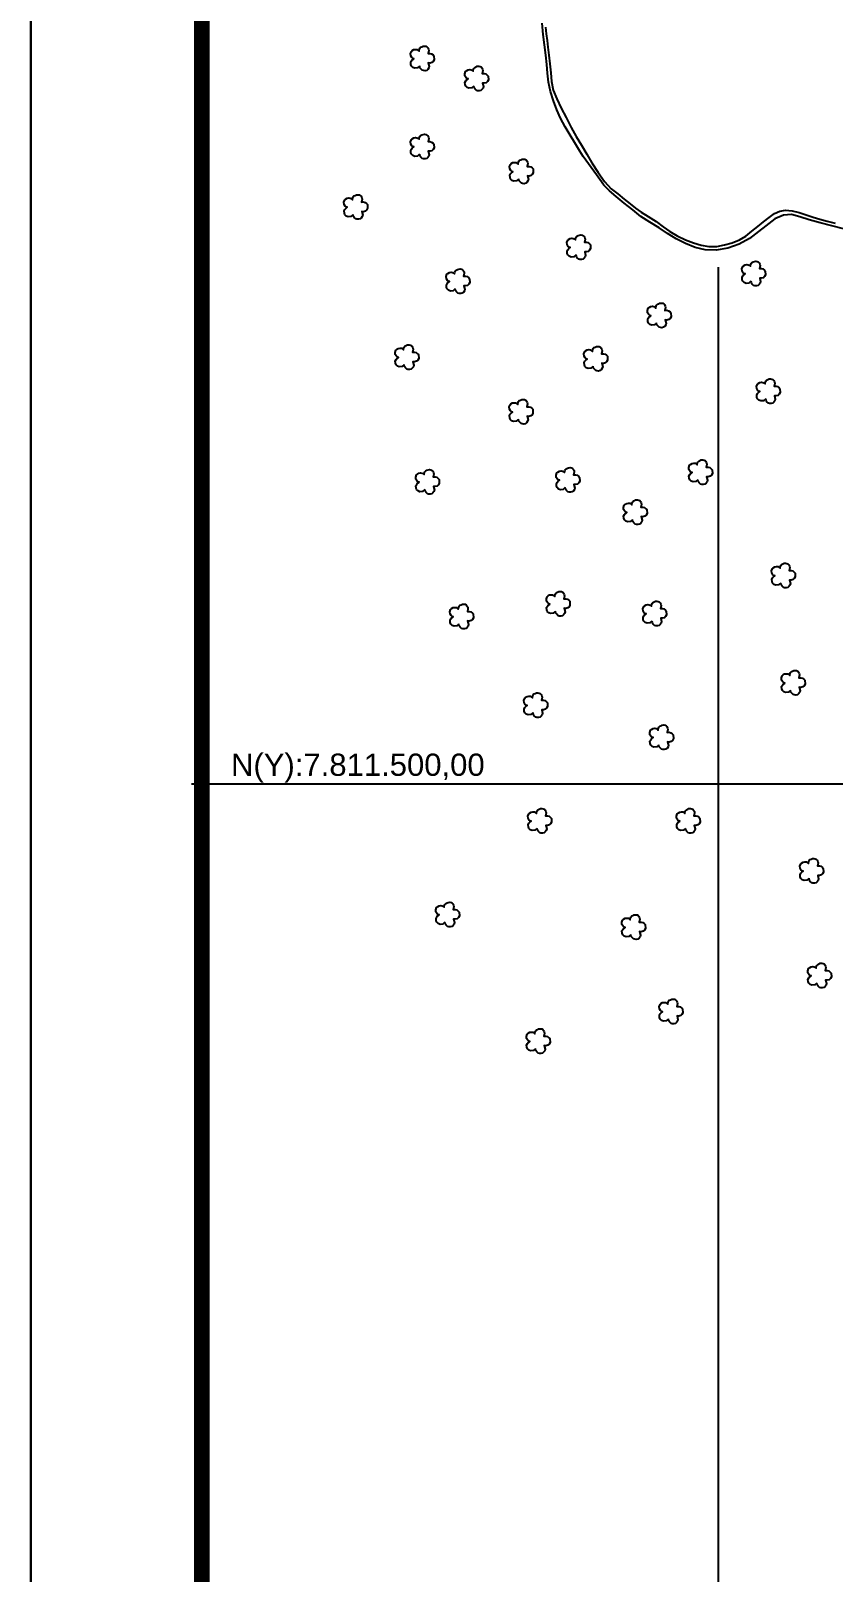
# Model space of a CAD drawing. Header units: inches. Extents: x 722598 to 724698, y 7810443 to 7813413.
# Drawn here: x 722598 to 723067, y 7811039 to 7811940 of the extents above; entities that cross this region are included whole.
import ezdxf
from ezdxf.enums import TextEntityAlignment as Align

# ---------------------------------------------------------------- set-up
doc = ezdxf.new("R2010")
doc.units = ezdxf.units.IN
doc.header["$MEASUREMENT"] = 0
doc.linetypes.add('CONTINUO', pattern=[0])
doc.linetypes.add('LIN0', pattern=[0])
for name, color, linetype in [('0114000624', 1, 'Continuous'), ('0114000624022', 5, 'Continuous'), ('MALHA', 8, 'Continuous'), ('MARGEM', 5, 'Continuous'), ('MATO', 3, 'Continuous')]:
    doc.layers.add(name, color=color, linetype=linetype)
doc.styles.get("Standard").update_dxf_attribs({"font": 'arial.ttf'})

msp = doc.modelspace()

# ---------------------------------------------------------------- linework, layer by layer
at = {"layer": '0114000624'}
msp.add_lwpolyline([(723073.37, 7811824.65), (723066.43, 7811826.3), (723059.74, 7811828.03), (723053.3, 7811829.88), (723047.83, 7811831.64), (723042.9, 7811832.87), (723038.15, 7811832.48), (723033.26, 7811830.48), (723018.28, 7811818.84), (723012.32, 7811815.53), (723005.62, 7811813.34), (722998.9, 7811812.14), (722992.48, 7811812.26), (722986.49, 7811813.62), (722980.9, 7811815.92), (722975.5, 7811818.76), (722970.45, 7811821.86), (722965.42, 7811825.08), (722960.14, 7811828.43), (722954.79, 7811831.78), (722950.01, 7811835.62), (722945.03, 7811839.57), (722940.27, 7811843.44), (722936.37, 7811846.86), (722933.14, 7811850.17), (722930.72, 7811853.46), (722928.79, 7811856.2), (722921.14, 7811866.89), (722919.06, 7811870.06), (722910.47, 7811884.32), (722907.87, 7811889.22), (722905.69, 7811894.12), (722903.67, 7811899.46), (722901.94, 7811904.91), (722900.81, 7811910.36), (722900.21, 7811915.55), (722899.79, 7811920.63), (722899.15, 7811926.08), (722897.68, 7811938.18), (722897.01, 7811944.81)], dxfattribs=at)
at = {"layer": '0114000624022', "color": 5}
msp.add_lwpolyline([(722898.98, 7811942.54), (722899.39, 7811938.59), (722899.94, 7811934.77), (722900.46, 7811930.76), (722900.87, 7811926.19), (722901.58, 7811921.02), (722902.07, 7811915.8), (722902.44, 7811910.8), (722903.41, 7811905.67), (722905.7, 7811900.54), (722908.26, 7811895.19), (722911.07, 7811889.62), (722913.99, 7811883.93), (722916.95, 7811878.65), (722920.08, 7811873.44), (722923.1, 7811868.16), (722926.19, 7811863.11), (722929.74, 7811857.48), (722933.51, 7811852.24), (722937.34, 7811848.02), (722941.42, 7811845), (722945.03, 7811841.98), (722948.48, 7811839.24), (722951.74, 7811836.64), (722955.07, 7811834.23), (722959.04, 7811831.7), (722963.68, 7811828.83), (722967.87, 7811825.84), (722971.81, 7811822.98), (722976.08, 7811820.42), (722980.91, 7811818.23), (722985.65, 7811816.43), (722990.08, 7811814.94), (722994.57, 7811814.23), (722999.27, 7811814.23), (723003.77, 7811815.28), (723008.12, 7811816.48), (723012.44, 7811818.12), (723016.29, 7811820.35), (723019.75, 7811823.12), (723023.17, 7811826.04), (723026.6, 7811828.77), (723029.79, 7811831.29), (723032.96, 7811833.55), (723036.14, 7811835), (723039.5, 7811835.51), (723043.32, 7811835.08), (723047.33, 7811834.07), (723051.47, 7811832.78), (723055.55, 7811831.42), (723059.53, 7811830.23), (723063.7, 7811829.12), (723068.39, 7811827.8)], dxfattribs=at)
at = {"layer": 'MALHA', "color": 8}
for points in [[(723000, 7811802.18), (723000, 7811106), (723000, 7810777.24)], [(722692.02, 7811500), (723282.25, 7811500)]]:
    msp.add_lwpolyline(points, dxfattribs=at)
at = {"layer": 'MARGEM', "color": 174, "linetype": 'LIN0'}
msp.add_line((722597.93, 7810442.84), (722597.93, 7813412.84), dxfattribs=at)
at = {"layer": 'MARGEM', "color": 174, "linetype": 'LIN0', "flags": 128}
msp.add_lwpolyline([(724697.93, 7810442.84), (724697.93, 7813412.84), (722597.93, 7813412.84), (722597.93, 7810442.84)], close=True, dxfattribs=at)
at = {"layer": 'MARGEM', "color": 174, "linetype": 'LIN0', "const_width": 9.09, "flags": 128}
msp.add_lwpolyline([(724597.93, 7810777.24), (724597.93, 7813312.84), (722697.93, 7813312.84), (722697.93, 7810777.24)], close=True, dxfattribs=at)
at = {"layer": 'MATO', "linetype": 'CONTINUO'}
for points in [[(722825.38, 7811919.76, 0), (722824.13, 7811918.71, 0), (722822.55, 7811918.53, 0), (722821.42, 7811918.97, 0), (722820.62, 7811919.75, 0), (722820.29, 7811920.65, 0), (722820.2, 7811921.99, 0), (722820.63, 7811922.83, 0), (722821.09, 7811923.45, 0), (722822, 7811924.07, 0), (722821.42, 7811924.25, 0), (722820.85, 7811924.72, 0), (722820.18, 7811925.78, 0), (722820.05, 7811927.05, 0), (722820.54, 7811928.36, 0), (722821.05, 7811928.83, 0), (722821.98, 7811929.4, 0), (722822.96, 7811929.53, 0), (722823.74, 7811929.42, 0), (722824.35, 7811929.13, 0), (722825.03, 7811928.53, 0), (722825.23, 7811929.68, 0), (722825.41, 7811930.14, 0), (722825.91, 7811930.78, 0), (722826.66, 7811931.06, 0), (722827.4, 7811931.39, 0), (722828.22, 7811931.46, 0), (722829, 7811931.35, 0), (722829.64, 7811931.01, 0), (722830.11, 7811930.51, 0), (722830.52, 7811929.69, 0), (722830.68, 7811928.78, 0), (722830.31, 7811927.17, 0), (722831.44, 7811927.19, 0), (722832.38, 7811926.96, 0), (722833.26, 7811926.26, 0), (722833.75, 7811925.7, 0), (722833.88, 7811923.48, 0), (722833.34, 7811922.48, 0), (722832.61, 7811921.82, 0), (722831.47, 7811921.52, 0), (722830.47, 7811921.6, 0), (722831.01, 7811919.53, 0), (722830.76, 7811918.64, 0), (722830.16, 7811917.8, 0), (722829.5, 7811917.27, 0), (722828.56, 7811917.04, 0), (722827.63, 7811917.09, 0), (722826.93, 7811917.29, 0), (722826.13, 7811918.08, 0), (722825.59, 7811918.79, 0), (722825.42, 7811919.86, 0)], [(722857.08, 7811907.99, 0), (722855.84, 7811906.94, 0), (722854.25, 7811906.76, 0), (722853.13, 7811907.2, 0), (722852.33, 7811907.99, 0), (722852, 7811908.89, 0), (722851.91, 7811910.22, 0), (722852.34, 7811911.06, 0), (722852.79, 7811911.68, 0), (722853.7, 7811912.3, 0), (722853.12, 7811912.48, 0), (722852.55, 7811912.95, 0), (722851.88, 7811914.01, 0), (722851.76, 7811915.28, 0), (722852.24, 7811916.59, 0), (722852.75, 7811917.06, 0), (722853.68, 7811917.63, 0), (722854.66, 7811917.76, 0), (722855.44, 7811917.65, 0), (722856.06, 7811917.36, 0), (722856.73, 7811916.76, 0), (722856.94, 7811917.91, 0), (722857.11, 7811918.38, 0), (722857.61, 7811919.02, 0), (722858.37, 7811919.29, 0), (722859.1, 7811919.62, 0), (722859.93, 7811919.69, 0), (722860.71, 7811919.58, 0), (722861.34, 7811919.25, 0), (722861.81, 7811918.74, 0), (722862.23, 7811917.92, 0), (722862.39, 7811917.02, 0), (722862.01, 7811915.4, 0), (722863.14, 7811915.42, 0), (722864.08, 7811915.19, 0), (722864.96, 7811914.49, 0), (722865.45, 7811913.93, 0), (722865.59, 7811911.71, 0), (722865.04, 7811910.72, 0), (722864.32, 7811910.05, 0), (722863.18, 7811909.75, 0), (722862.18, 7811909.84, 0), (722862.71, 7811907.76, 0), (722862.46, 7811906.87, 0), (722861.86, 7811906.03, 0), (722861.2, 7811905.5, 0), (722860.26, 7811905.27, 0), (722859.33, 7811905.33, 0), (722858.63, 7811905.53, 0), (722857.83, 7811906.31, 0), (722857.29, 7811907.02, 0), (722857.12, 7811908.1, 0)], [(722825.38, 7811868.16, 0), (722824.13, 7811867.11, 0), (722822.55, 7811866.93, 0), (722821.42, 7811867.37, 0), (722820.62, 7811868.16, 0), (722820.29, 7811869.06, 0), (722820.2, 7811870.39, 0), (722820.63, 7811871.23, 0), (722821.09, 7811871.85, 0), (722822, 7811872.47, 0), (722821.42, 7811872.65, 0), (722820.85, 7811873.13, 0), (722820.18, 7811874.19, 0), (722820.05, 7811875.45, 0), (722820.54, 7811876.76, 0), (722821.05, 7811877.23, 0), (722821.98, 7811877.8, 0), (722822.96, 7811877.93, 0), (722823.74, 7811877.82, 0), (722824.35, 7811877.54, 0), (722825.03, 7811876.93, 0), (722825.23, 7811878.09, 0), (722825.41, 7811878.55, 0), (722825.91, 7811879.19, 0), (722826.66, 7811879.46, 0), (722827.4, 7811879.79, 0), (722828.22, 7811879.86, 0), (722829, 7811879.75, 0), (722829.64, 7811879.42, 0), (722830.11, 7811878.91, 0), (722830.52, 7811878.09, 0), (722830.68, 7811877.19, 0), (722830.31, 7811875.57, 0), (722831.44, 7811875.59, 0), (722832.38, 7811875.36, 0), (722833.26, 7811874.66, 0), (722833.75, 7811874.11, 0), (722833.88, 7811871.88, 0), (722833.34, 7811870.89, 0), (722832.61, 7811870.22, 0), (722831.47, 7811869.92, 0), (722830.47, 7811870.01, 0), (722831.01, 7811867.93, 0), (722830.76, 7811867.04, 0), (722830.16, 7811866.2, 0), (722829.5, 7811865.67, 0), (722828.56, 7811865.44, 0), (722827.63, 7811865.5, 0), (722826.93, 7811865.7, 0), (722826.13, 7811866.48, 0), (722825.59, 7811867.19, 0), (722825.42, 7811868.27, 0)], [(722883.35, 7811853.68, 0), (722882.11, 7811852.63, 0), (722880.52, 7811852.45, 0), (722879.39, 7811852.89, 0), (722878.59, 7811853.67, 0), (722878.26, 7811854.57, 0), (722878.17, 7811855.9, 0), (722878.61, 7811856.74, 0), (722879.06, 7811857.37, 0), (722879.97, 7811857.98, 0), (722879.39, 7811858.17, 0), (722878.82, 7811858.64, 0), (722878.15, 7811859.7, 0), (722878.03, 7811860.96, 0), (722878.51, 7811862.28, 0), (722879.02, 7811862.75, 0), (722879.95, 7811863.32, 0), (722880.93, 7811863.45, 0), (722881.71, 7811863.34, 0), (722882.33, 7811863.05, 0), (722883, 7811862.45, 0), (722883.21, 7811863.6, 0), (722883.38, 7811864.06, 0), (722883.88, 7811864.7, 0), (722884.64, 7811864.98, 0), (722885.37, 7811865.3, 0), (722886.2, 7811865.38, 0), (722886.98, 7811865.27, 0), (722887.61, 7811864.93, 0), (722888.08, 7811864.42, 0), (722888.5, 7811863.61, 0), (722888.66, 7811862.7, 0), (722888.28, 7811861.09, 0), (722889.41, 7811861.11, 0), (722890.35, 7811860.88, 0), (722891.23, 7811860.18, 0), (722891.72, 7811859.62, 0), (722891.85, 7811857.4, 0), (722891.31, 7811856.4, 0), (722890.58, 7811855.74, 0), (722889.44, 7811855.43, 0), (722888.44, 7811855.52, 0), (722888.98, 7811853.45, 0), (722888.73, 7811852.56, 0), (722888.13, 7811851.72, 0), (722887.47, 7811851.19, 0), (722886.53, 7811850.96, 0), (722885.6, 7811851.01, 0), (722884.9, 7811851.21, 0), (722884.1, 7811852, 0), (722883.56, 7811852.71, 0), (722883.39, 7811853.78, 0)], [(722786.43, 7811832.86, 0), (722785.18, 7811831.81, 0), (722783.6, 7811831.63, 0), (722782.47, 7811832.07, 0), (722781.67, 7811832.85, 0), (722781.34, 7811833.75, 0), (722781.25, 7811835.08, 0), (722781.68, 7811835.92, 0), (722782.14, 7811836.55, 0), (722783.05, 7811837.16, 0), (722782.47, 7811837.35, 0), (722781.9, 7811837.82, 0), (722781.23, 7811838.88, 0), (722781.1, 7811840.14, 0), (722781.59, 7811841.46, 0), (722782.1, 7811841.93, 0), (722783.03, 7811842.5, 0), (722784.01, 7811842.63, 0), (722784.79, 7811842.52, 0), (722785.4, 7811842.23, 0), (722786.08, 7811841.63, 0), (722786.28, 7811842.78, 0), (722786.46, 7811843.24, 0), (722786.96, 7811843.88, 0), (722787.71, 7811844.16, 0), (722788.45, 7811844.48, 0), (722789.27, 7811844.56, 0), (722790.05, 7811844.45, 0), (722790.69, 7811844.11, 0), (722791.16, 7811843.6, 0), (722791.57, 7811842.79, 0), (722791.73, 7811841.88, 0), (722791.36, 7811840.27, 0), (722792.49, 7811840.29, 0), (722793.43, 7811840.06, 0), (722794.31, 7811839.36, 0), (722794.8, 7811838.8, 0), (722794.93, 7811836.58, 0), (722794.39, 7811835.58, 0), (722793.66, 7811834.92, 0), (722792.52, 7811834.61, 0), (722791.52, 7811834.7, 0), (722792.06, 7811832.63, 0), (722791.81, 7811831.74, 0), (722791.21, 7811830.9, 0), (722790.55, 7811830.37, 0), (722789.61, 7811830.14, 0), (722788.68, 7811830.19, 0), (722787.98, 7811830.39, 0), (722787.18, 7811831.18, 0), (722786.64, 7811831.89, 0), (722786.47, 7811832.96, 0)], [(722916.87, 7811809.32, 0), (722915.62, 7811808.27, 0), (722914.04, 7811808.09, 0), (722912.91, 7811808.53, 0), (722912.11, 7811809.32, 0), (722911.78, 7811810.22, 0), (722911.69, 7811811.55, 0), (722912.12, 7811812.39, 0), (722912.58, 7811813.01, 0), (722913.49, 7811813.63, 0), (722912.91, 7811813.81, 0), (722912.34, 7811814.29, 0), (722911.66, 7811815.35, 0), (722911.54, 7811816.61, 0), (722912.03, 7811817.92, 0), (722912.54, 7811818.39, 0), (722913.47, 7811818.96, 0), (722914.44, 7811819.09, 0), (722915.22, 7811818.98, 0), (722915.84, 7811818.7, 0), (722916.52, 7811818.09, 0), (722916.72, 7811819.25, 0), (722916.89, 7811819.71, 0), (722917.4, 7811820.35, 0), (722918.15, 7811820.62, 0), (722918.88, 7811820.95, 0), (722919.71, 7811821.02, 0), (722920.49, 7811820.91, 0), (722921.13, 7811820.58, 0), (722921.6, 7811820.07, 0), (722922.01, 7811819.25, 0), (722922.17, 7811818.35, 0), (722921.8, 7811816.73, 0), (722922.93, 7811816.75, 0), (722923.86, 7811816.52, 0), (722924.75, 7811815.83, 0), (722925.24, 7811815.27, 0), (722925.37, 7811813.04, 0), (722924.82, 7811812.05, 0), (722924.1, 7811811.38, 0), (722922.96, 7811811.08, 0), (722921.96, 7811811.17, 0), (722922.49, 7811809.09, 0), (722922.25, 7811808.2, 0), (722921.65, 7811807.36, 0), (722920.99, 7811806.83, 0), (722920.05, 7811806.6, 0), (722919.12, 7811806.66, 0), (722918.42, 7811806.86, 0), (722917.62, 7811807.64, 0), (722917.07, 7811808.35, 0), (722916.91, 7811809.43, 0)], [(722846.21, 7811789.41, 0), (722844.97, 7811788.36, 0), (722843.38, 7811788.18, 0), (722842.26, 7811788.62, 0), (722841.46, 7811789.4, 0), (722841.13, 7811790.3, 0), (722841.04, 7811791.63, 0), (722841.47, 7811792.47, 0), (722841.92, 7811793.1, 0), (722842.83, 7811793.71, 0), (722842.25, 7811793.9, 0), (722841.68, 7811794.37, 0), (722841.01, 7811795.43, 0), (722840.89, 7811796.69, 0), (722841.37, 7811798.01, 0), (722841.88, 7811798.48, 0), (722842.81, 7811799.05, 0), (722843.79, 7811799.18, 0), (722844.57, 7811799.07, 0), (722845.19, 7811798.78, 0), (722845.86, 7811798.18, 0), (722846.07, 7811799.33, 0), (722846.24, 7811799.79, 0), (722846.74, 7811800.43, 0), (722847.5, 7811800.71, 0), (722848.23, 7811801.03, 0), (722849.06, 7811801.11, 0), (722849.84, 7811801, 0), (722850.47, 7811800.66, 0), (722850.94, 7811800.15, 0), (722851.36, 7811799.34, 0), (722851.52, 7811798.43, 0), (722851.14, 7811796.82, 0), (722852.27, 7811796.83, 0), (722853.21, 7811796.61, 0), (722854.09, 7811795.91, 0), (722854.58, 7811795.35, 0), (722854.72, 7811793.13, 0), (722854.17, 7811792.13, 0), (722853.45, 7811791.47, 0), (722852.31, 7811791.16, 0), (722851.31, 7811791.25, 0), (722851.84, 7811789.18, 0), (722851.6, 7811788.29, 0), (722850.99, 7811787.44, 0), (722850.33, 7811786.92, 0), (722849.39, 7811786.69, 0), (722848.46, 7811786.74, 0), (722847.76, 7811786.94, 0), (722846.96, 7811787.73, 0), (722846.42, 7811788.44, 0), (722846.25, 7811789.51, 0)], [(723019.22, 7811793.93, 0), (723017.98, 7811792.89, 0), (723016.39, 7811792.7, 0), (723015.27, 7811793.14, 0), (723014.47, 7811793.93, 0), (723014.14, 7811794.83, 0), (723014.05, 7811796.16, 0), (723014.48, 7811797, 0), (723014.93, 7811797.62, 0), (723015.84, 7811798.24, 0), (723015.26, 7811798.43, 0), (723014.69, 7811798.9, 0), (723014.02, 7811799.96, 0), (723013.9, 7811801.22, 0), (723014.38, 7811802.53, 0), (723014.89, 7811803.01, 0), (723015.82, 7811803.57, 0), (723016.8, 7811803.7, 0), (723017.58, 7811803.59, 0), (723018.2, 7811803.31, 0), (723018.87, 7811802.7, 0), (723019.08, 7811803.86, 0), (723019.25, 7811804.32, 0), (723019.75, 7811804.96, 0), (723020.51, 7811805.23, 0), (723021.24, 7811805.56, 0), (723022.07, 7811805.64, 0), (723022.85, 7811805.52, 0), (723023.48, 7811805.19, 0), (723023.95, 7811804.68, 0), (723024.37, 7811803.87, 0), (723024.53, 7811802.96, 0), (723024.15, 7811801.34, 0), (723025.28, 7811801.36, 0), (723026.22, 7811801.14, 0), (723027.1, 7811800.44, 0), (723027.59, 7811799.88, 0), (723027.73, 7811797.65, 0), (723027.18, 7811796.66, 0), (723026.46, 7811795.99, 0), (723025.32, 7811795.69, 0), (723024.32, 7811795.78, 0), (723024.85, 7811793.7, 0), (723024.61, 7811792.82, 0), (723024, 7811791.97, 0), (723023.34, 7811791.44, 0), (723022.4, 7811791.21, 0), (723021.47, 7811791.27, 0), (723020.77, 7811791.47, 0), (723019.97, 7811792.25, 0), (723019.43, 7811792.96, 0), (723019.26, 7811794.04, 0)], [(722963.97, 7811769.49, 0), (722962.72, 7811768.45, 0), (722961.14, 7811768.26, 0), (722960.01, 7811768.7, 0), (722959.21, 7811769.49, 0), (722958.88, 7811770.39, 0), (722958.79, 7811771.72, 0), (722959.22, 7811772.56, 0), (722959.68, 7811773.18, 0), (722960.59, 7811773.8, 0), (722960.01, 7811773.98, 0), (722959.44, 7811774.46, 0), (722958.76, 7811775.52, 0), (722958.64, 7811776.78, 0), (722959.13, 7811778.09, 0), (722959.64, 7811778.56, 0), (722960.57, 7811779.13, 0), (722961.55, 7811779.26, 0), (722962.33, 7811779.15, 0), (722962.94, 7811778.87, 0), (722963.62, 7811778.26, 0), (722963.82, 7811779.42, 0), (722963.99, 7811779.88, 0), (722964.5, 7811780.52, 0), (722965.25, 7811780.79, 0), (722965.99, 7811781.12, 0), (722966.81, 7811781.2, 0), (722967.59, 7811781.08, 0), (722968.23, 7811780.75, 0), (722968.7, 7811780.24, 0), (722969.11, 7811779.42, 0), (722969.27, 7811778.52, 0), (722968.9, 7811776.9, 0), (722970.03, 7811776.92, 0), (722970.97, 7811776.7, 0), (722971.85, 7811776, 0), (722972.34, 7811775.44, 0), (722972.47, 7811773.21, 0), (722971.93, 7811772.22, 0), (722971.2, 7811771.55, 0), (722970.06, 7811771.25, 0), (722969.06, 7811771.34, 0), (722969.6, 7811769.26, 0), (722969.35, 7811768.38, 0), (722968.75, 7811767.53, 0), (722968.09, 7811767, 0), (722967.15, 7811766.77, 0), (722966.22, 7811766.83, 0), (722965.52, 7811767.03, 0), (722964.72, 7811767.81, 0), (722964.17, 7811768.52, 0), (722964.01, 7811769.6, 0)], [(722816.32, 7811745.05, 0), (722815.08, 7811744, 0), (722813.49, 7811743.82, 0), (722812.36, 7811744.26, 0), (722811.56, 7811745.05, 0), (722811.23, 7811745.95, 0), (722811.14, 7811747.28, 0), (722811.58, 7811748.12, 0), (722812.03, 7811748.74, 0), (722812.94, 7811749.36, 0), (722812.36, 7811749.54, 0), (722811.79, 7811750.02, 0), (722811.12, 7811751.08, 0), (722811, 7811752.34, 0), (722811.48, 7811753.65, 0), (722811.99, 7811754.12, 0), (722812.92, 7811754.69, 0), (722813.9, 7811754.82, 0), (722814.68, 7811754.71, 0), (722815.3, 7811754.43, 0), (722815.97, 7811753.82, 0), (722816.18, 7811754.98, 0), (722816.35, 7811755.44, 0), (722816.85, 7811756.08, 0), (722817.61, 7811756.35, 0), (722818.34, 7811756.68, 0), (722819.17, 7811756.75, 0), (722819.95, 7811756.64, 0), (722820.58, 7811756.31, 0), (722821.05, 7811755.8, 0), (722821.47, 7811754.98, 0), (722821.63, 7811754.08, 0), (722821.25, 7811752.46, 0), (722822.38, 7811752.48, 0), (722823.32, 7811752.25, 0), (722824.2, 7811751.56, 0), (722824.69, 7811751, 0), (722824.82, 7811748.77, 0), (722824.28, 7811747.78, 0), (722823.55, 7811747.11, 0), (722822.41, 7811746.81, 0), (722821.41, 7811746.9, 0), (722821.95, 7811744.82, 0), (722821.7, 7811743.93, 0), (722821.1, 7811743.09, 0), (722820.44, 7811742.56, 0), (722819.5, 7811742.33, 0), (722818.57, 7811742.39, 0), (722817.87, 7811742.59, 0), (722817.07, 7811743.37, 0), (722816.53, 7811744.08, 0), (722816.36, 7811745.16, 0)], [(722926.83, 7811744.15, 0), (722925.59, 7811743.1, 0), (722924, 7811742.92, 0), (722922.87, 7811743.36, 0), (722922.07, 7811744.14, 0), (722921.74, 7811745.04, 0), (722921.65, 7811746.37, 0), (722922.08, 7811747.21, 0), (722922.54, 7811747.84, 0), (722923.45, 7811748.45, 0), (722922.87, 7811748.64, 0), (722922.3, 7811749.11, 0), (722921.63, 7811750.17, 0), (722921.51, 7811751.43, 0), (722921.99, 7811752.75, 0), (722922.5, 7811753.22, 0), (722923.43, 7811753.79, 0), (722924.41, 7811753.92, 0), (722925.19, 7811753.81, 0), (722925.8, 7811753.52, 0), (722926.48, 7811752.92, 0), (722926.68, 7811754.07, 0), (722926.86, 7811754.53, 0), (722927.36, 7811755.17, 0), (722928.11, 7811755.45, 0), (722928.85, 7811755.77, 0), (722929.67, 7811755.85, 0), (722930.46, 7811755.74, 0), (722931.09, 7811755.4, 0), (722931.56, 7811754.89, 0), (722931.97, 7811754.08, 0), (722932.14, 7811753.17, 0), (722931.76, 7811751.56, 0), (722932.89, 7811751.57, 0), (722933.83, 7811751.35, 0), (722934.71, 7811750.65, 0), (722935.2, 7811750.09, 0), (722935.33, 7811747.87, 0), (722934.79, 7811746.87, 0), (722934.06, 7811746.21, 0), (722932.92, 7811745.9, 0), (722931.92, 7811745.99, 0), (722932.46, 7811743.91, 0), (722932.21, 7811743.03, 0), (722931.61, 7811742.18, 0), (722930.95, 7811741.66, 0), (722930.01, 7811741.43, 0), (722929.08, 7811741.48, 0), (722928.38, 7811741.68, 0), (722927.58, 7811742.47, 0), (722927.04, 7811743.18, 0), (722926.87, 7811744.25, 0)], [(723027.82, 7811725.14, 0), (723026.58, 7811724.09, 0), (723024.99, 7811723.91, 0), (723023.86, 7811724.35, 0), (723023.06, 7811725.14, 0), (723022.73, 7811726.04, 0), (723022.64, 7811727.37, 0), (723023.08, 7811728.21, 0), (723023.53, 7811728.83, 0), (723024.44, 7811729.45, 0), (723023.86, 7811729.63, 0), (723023.29, 7811730.11, 0), (723022.62, 7811731.17, 0), (723022.5, 7811732.43, 0), (723022.98, 7811733.74, 0), (723023.49, 7811734.21, 0), (723024.42, 7811734.78, 0), (723025.4, 7811734.91, 0), (723026.18, 7811734.8, 0), (723026.8, 7811734.52, 0), (723027.47, 7811733.91, 0), (723027.67, 7811735.07, 0), (723027.85, 7811735.53, 0), (723028.35, 7811736.17, 0), (723029.11, 7811736.44, 0), (723029.84, 7811736.77, 0), (723030.67, 7811736.84, 0), (723031.45, 7811736.73, 0), (723032.08, 7811736.4, 0), (723032.55, 7811735.89, 0), (723032.96, 7811735.07, 0), (723033.13, 7811734.17, 0), (723032.75, 7811732.55, 0), (723033.88, 7811732.57, 0), (723034.82, 7811732.34, 0), (723035.7, 7811731.64, 0), (723036.19, 7811731.09, 0), (723036.32, 7811728.86, 0), (723035.78, 7811727.87, 0), (723035.05, 7811727.2, 0), (723033.91, 7811726.9, 0), (723032.91, 7811726.99, 0), (723033.45, 7811724.91, 0), (723033.2, 7811724.02, 0), (723032.6, 7811723.18, 0), (723031.94, 7811722.65, 0), (723031, 7811722.42, 0), (723030.07, 7811722.48, 0), (723029.37, 7811722.68, 0), (723028.57, 7811723.46, 0), (723028.03, 7811724.17, 0), (723027.86, 7811725.25, 0)], [(722883.16, 7811713.13, 0), (722881.92, 7811712.08, 0), (722880.33, 7811711.9, 0), (722879.2, 7811712.34, 0), (722878.4, 7811713.13, 0), (722878.07, 7811714.03, 0), (722877.98, 7811715.36, 0), (722878.41, 7811716.2, 0), (722878.87, 7811716.82, 0), (722879.78, 7811717.44, 0), (722879.2, 7811717.62, 0), (722878.63, 7811718.1, 0), (722877.96, 7811719.16, 0), (722877.84, 7811720.42, 0), (722878.32, 7811721.73, 0), (722878.83, 7811722.2, 0), (722879.76, 7811722.77, 0), (722880.74, 7811722.9, 0), (722881.52, 7811722.79, 0), (722882.13, 7811722.51, 0), (722882.81, 7811721.9, 0), (722883.01, 7811723.06, 0), (722883.19, 7811723.52, 0), (722883.69, 7811724.16, 0), (722884.44, 7811724.43, 0), (722885.18, 7811724.76, 0), (722886, 7811724.83, 0), (722886.79, 7811724.72, 0), (722887.42, 7811724.39, 0), (722887.89, 7811723.88, 0), (722888.3, 7811723.06, 0), (722888.47, 7811722.16, 0), (722888.09, 7811720.54, 0), (722889.22, 7811720.56, 0), (722890.16, 7811720.33, 0), (722891.04, 7811719.64, 0), (722891.53, 7811719.08, 0), (722891.66, 7811716.85, 0), (722891.12, 7811715.86, 0), (722890.39, 7811715.19, 0), (722889.25, 7811714.89, 0), (722888.25, 7811714.98, 0), (722888.79, 7811712.9, 0), (722888.54, 7811712.01, 0), (722887.94, 7811711.17, 0), (722887.28, 7811710.64, 0), (722886.34, 7811710.41, 0), (722885.41, 7811710.47, 0), (722884.71, 7811710.67, 0), (722883.91, 7811711.45, 0), (722883.37, 7811712.16, 0), (722883.2, 7811713.24, 0)], [(722988.13, 7811677.79, 0), (722986.88, 7811676.74, 0), (722985.3, 7811676.56, 0), (722984.17, 7811677, 0), (722983.37, 7811677.78, 0), (722983.04, 7811678.68, 0), (722982.95, 7811680.01, 0), (722983.38, 7811680.85, 0), (722983.83, 7811681.48, 0), (722984.75, 7811682.09, 0), (722984.17, 7811682.28, 0), (722983.59, 7811682.75, 0), (722982.92, 7811683.81, 0), (722982.8, 7811685.07, 0), (722983.29, 7811686.39, 0), (722983.8, 7811686.86, 0), (722984.73, 7811687.43, 0), (722985.7, 7811687.56, 0), (722986.48, 7811687.45, 0), (722987.1, 7811687.16, 0), (722987.78, 7811686.56, 0), (722987.98, 7811687.71, 0), (722988.15, 7811688.17, 0), (722988.66, 7811688.81, 0), (722989.41, 7811689.09, 0), (722990.14, 7811689.41, 0), (722990.97, 7811689.49, 0), (722991.75, 7811689.38, 0), (722992.39, 7811689.04, 0), (722992.86, 7811688.53, 0), (722993.27, 7811687.72, 0), (722993.43, 7811686.81, 0), (722993.06, 7811685.2, 0), (722994.19, 7811685.21, 0), (722995.12, 7811684.99, 0), (722996.01, 7811684.29, 0), (722996.5, 7811683.73, 0), (722996.63, 7811681.51, 0), (722996.08, 7811680.51, 0), (722995.36, 7811679.85, 0), (722994.22, 7811679.54, 0), (722993.22, 7811679.63, 0), (722993.75, 7811677.55, 0), (722993.51, 7811676.67, 0), (722992.91, 7811675.82, 0), (722992.25, 7811675.3, 0), (722991.31, 7811675.07, 0), (722990.38, 7811675.12, 0), (722989.68, 7811675.32, 0), (722988.88, 7811676.11, 0), (722988.33, 7811676.82, 0), (722988.16, 7811677.89, 0)], [(722828.4, 7811672.08, 0), (722827.15, 7811671.04, 0), (722825.57, 7811670.86, 0), (722824.44, 7811671.29, 0), (722823.64, 7811672.08, 0), (722823.31, 7811672.98, 0), (722823.22, 7811674.31, 0), (722823.65, 7811675.15, 0), (722824.11, 7811675.77, 0), (722825.02, 7811676.39, 0), (722824.44, 7811676.58, 0), (722823.87, 7811677.05, 0), (722823.19, 7811678.11, 0), (722823.07, 7811679.37, 0), (722823.56, 7811680.69, 0), (722824.07, 7811681.16, 0), (722825, 7811681.73, 0), (722825.97, 7811681.86, 0), (722826.75, 7811681.75, 0), (722827.37, 7811681.46, 0), (722828.05, 7811680.86, 0), (722828.25, 7811682.01, 0), (722828.42, 7811682.47, 0), (722828.93, 7811683.11, 0), (722829.68, 7811683.39, 0), (722830.41, 7811683.71, 0), (722831.24, 7811683.79, 0), (722832.02, 7811683.68, 0), (722832.66, 7811683.34, 0), (722833.13, 7811682.83, 0), (722833.54, 7811682.02, 0), (722833.7, 7811681.11, 0), (722833.33, 7811679.5, 0), (722834.46, 7811679.51, 0), (722835.39, 7811679.29, 0), (722836.28, 7811678.59, 0), (722836.77, 7811678.03, 0), (722836.9, 7811675.81, 0), (722836.35, 7811674.81, 0), (722835.63, 7811674.15, 0), (722834.49, 7811673.84, 0), (722833.49, 7811673.93, 0), (722834.02, 7811671.85, 0), (722833.78, 7811670.97, 0), (722833.18, 7811670.12, 0), (722832.52, 7811669.6, 0), (722831.58, 7811669.37, 0), (722830.65, 7811669.42, 0), (722829.95, 7811669.62, 0), (722829.15, 7811670.41, 0), (722828.6, 7811671.12, 0), (722828.44, 7811672.19, 0)], [(722910.54, 7811673.22, 0), (722909.3, 7811672.18, 0), (722907.71, 7811672, 0), (722906.59, 7811672.43, 0), (722905.79, 7811673.22, 0), (722905.45, 7811674.12, 0), (722905.37, 7811675.45, 0), (722905.8, 7811676.29, 0), (722906.25, 7811676.91, 0), (722907.16, 7811677.53, 0), (722906.58, 7811677.72, 0), (722906.01, 7811678.19, 0), (722905.34, 7811679.25, 0), (722905.22, 7811680.51, 0), (722905.7, 7811681.83, 0), (722906.21, 7811682.3, 0), (722907.14, 7811682.87, 0), (722908.12, 7811683, 0), (722908.9, 7811682.89, 0), (722909.52, 7811682.6, 0), (722910.19, 7811682, 0), (722910.4, 7811683.15, 0), (722910.57, 7811683.61, 0), (722911.07, 7811684.25, 0), (722911.83, 7811684.53, 0), (722912.56, 7811684.85, 0), (722913.39, 7811684.93, 0), (722914.17, 7811684.82, 0), (722914.8, 7811684.48, 0), (722915.27, 7811683.97, 0), (722915.69, 7811683.16, 0), (722915.85, 7811682.25, 0), (722915.47, 7811680.64, 0), (722916.6, 7811680.65, 0), (722917.54, 7811680.43, 0), (722918.42, 7811679.73, 0), (722918.91, 7811679.17, 0), (722919.04, 7811676.95, 0), (722918.5, 7811675.95, 0), (722917.78, 7811675.29, 0), (722916.63, 7811674.98, 0), (722915.64, 7811675.07, 0), (722916.17, 7811672.99, 0), (722915.92, 7811672.11, 0), (722915.32, 7811671.26, 0), (722914.66, 7811670.74, 0), (722913.72, 7811670.51, 0), (722912.79, 7811670.56, 0), (722912.09, 7811670.76, 0), (722911.29, 7811671.55, 0), (722910.75, 7811672.26, 0), (722910.58, 7811673.33, 0)], [(722949.91, 7811654.41, 0), (722948.66, 7811653.37, 0), (722947.08, 7811653.18, 0), (722945.95, 7811653.62, 0), (722945.15, 7811654.41, 0), (722944.82, 7811655.31, 0), (722944.73, 7811656.64, 0), (722945.16, 7811657.48, 0), (722945.61, 7811658.1, 0), (722946.53, 7811658.72, 0), (722945.95, 7811658.91, 0), (722945.37, 7811659.38, 0), (722944.7, 7811660.44, 0), (722944.58, 7811661.7, 0), (722945.06, 7811663.01, 0), (722945.57, 7811663.49, 0), (722946.5, 7811664.05, 0), (722947.48, 7811664.18, 0), (722948.26, 7811664.07, 0), (722948.88, 7811663.79, 0), (722949.56, 7811663.18, 0), (722949.76, 7811664.34, 0), (722949.93, 7811664.8, 0), (722950.44, 7811665.44, 0), (722951.19, 7811665.71, 0), (722951.92, 7811666.04, 0), (722952.75, 7811666.12, 0), (722953.53, 7811666, 0), (722954.16, 7811665.67, 0), (722954.64, 7811665.16, 0), (722955.05, 7811664.35, 0), (722955.21, 7811663.44, 0), (722954.83, 7811661.82, 0), (722955.97, 7811661.84, 0), (722956.9, 7811661.62, 0), (722957.78, 7811660.92, 0), (722958.27, 7811660.36, 0), (722958.41, 7811658.13, 0), (722957.86, 7811657.14, 0), (722957.14, 7811656.47, 0), (722956, 7811656.17, 0), (722955, 7811656.26, 0), (722955.53, 7811654.18, 0), (722955.29, 7811653.3, 0), (722954.69, 7811652.45, 0), (722954.03, 7811651.92, 0), (722953.09, 7811651.69, 0), (722952.15, 7811651.75, 0), (722951.46, 7811651.95, 0), (722950.66, 7811652.73, 0), (722950.11, 7811653.44, 0), (722949.94, 7811654.52, 0)], [(723036.62, 7811617.36, 0), (723035.37, 7811616.31, 0), (723033.79, 7811616.13, 0), (723032.66, 7811616.57, 0), (723031.86, 7811617.35, 0), (723031.53, 7811618.25, 0), (723031.44, 7811619.58, 0), (723031.87, 7811620.42, 0), (723032.32, 7811621.05, 0), (723033.24, 7811621.66, 0), (723032.66, 7811621.85, 0), (723032.08, 7811622.32, 0), (723031.41, 7811623.38, 0), (723031.29, 7811624.64, 0), (723031.77, 7811625.96, 0), (723032.29, 7811626.43, 0), (723033.21, 7811627, 0), (723034.19, 7811627.13, 0), (723034.97, 7811627.02, 0), (723035.59, 7811626.73, 0), (723036.27, 7811626.13, 0), (723036.47, 7811627.28, 0), (723036.64, 7811627.74, 0), (723037.15, 7811628.38, 0), (723037.9, 7811628.66, 0), (723038.63, 7811628.98, 0), (723039.46, 7811629.06, 0), (723040.24, 7811628.95, 0), (723040.87, 7811628.61, 0), (723041.35, 7811628.1, 0), (723041.76, 7811627.29, 0), (723041.92, 7811626.38, 0), (723041.54, 7811624.77, 0), (723042.68, 7811624.79, 0), (723043.61, 7811624.56, 0), (723044.49, 7811623.86, 0), (723044.98, 7811623.3, 0), (723045.12, 7811621.08, 0), (723044.57, 7811620.08, 0), (723043.85, 7811619.42, 0), (723042.71, 7811619.11, 0), (723041.71, 7811619.2, 0), (723042.24, 7811617.13, 0), (723042, 7811616.24, 0), (723041.4, 7811615.39, 0), (723040.74, 7811614.87, 0), (723039.8, 7811614.64, 0), (723038.86, 7811614.69, 0), (723038.17, 7811614.89, 0), (723037.37, 7811615.68, 0), (723036.82, 7811616.39, 0), (723036.65, 7811617.46, 0)], [(722904.84, 7811600.82, 0), (722903.59, 7811599.78, 0), (722902.01, 7811599.6, 0), (722900.88, 7811600.03, 0), (722900.08, 7811600.82, 0), (722899.75, 7811601.72, 0), (722899.66, 7811603.05, 0), (722900.09, 7811603.89, 0), (722900.55, 7811604.51, 0), (722901.46, 7811605.13, 0), (722900.88, 7811605.32, 0), (722900.31, 7811605.79, 0), (722899.63, 7811606.85, 0), (722899.51, 7811608.11, 0), (722900, 7811609.43, 0), (722900.51, 7811609.9, 0), (722901.44, 7811610.47, 0), (722902.41, 7811610.6, 0), (722903.2, 7811610.48, 0), (722903.81, 7811610.2, 0), (722904.49, 7811609.6, 0), (722904.69, 7811610.75, 0), (722904.86, 7811611.21, 0), (722905.37, 7811611.85, 0), (722906.12, 7811612.13, 0), (722906.86, 7811612.45, 0), (722907.68, 7811612.53, 0), (722908.46, 7811612.42, 0), (722909.1, 7811612.08, 0), (722909.57, 7811611.57, 0), (722909.98, 7811610.76, 0), (722910.14, 7811609.85, 0), (722909.77, 7811608.24, 0), (722910.9, 7811608.25, 0), (722911.84, 7811608.03, 0), (722912.72, 7811607.33, 0), (722913.21, 7811606.77, 0), (722913.34, 7811604.55, 0), (722912.79, 7811603.55, 0), (722912.07, 7811602.89, 0), (722910.93, 7811602.58, 0), (722909.93, 7811602.67, 0), (722910.46, 7811600.59, 0), (722910.22, 7811599.71, 0), (722909.62, 7811598.86, 0), (722908.96, 7811598.34, 0), (722908.02, 7811598.11, 0), (722907.09, 7811598.16, 0), (722906.39, 7811598.36, 0), (722905.59, 7811599.15, 0), (722905.04, 7811599.86, 0), (722904.88, 7811600.93, 0)], [(722848.36, 7811593.41, 0), (722847.12, 7811592.37, 0), (722845.53, 7811592.18, 0), (722844.41, 7811592.62, 0), (722843.6, 7811593.41, 0), (722843.27, 7811594.31, 0), (722843.18, 7811595.64, 0), (722843.62, 7811596.48, 0), (722844.07, 7811597.1, 0), (722844.98, 7811597.72, 0), (722844.4, 7811597.91, 0), (722843.83, 7811598.38, 0), (722843.16, 7811599.44, 0), (722843.04, 7811600.7, 0), (722843.52, 7811602.01, 0), (722844.03, 7811602.49, 0), (722844.96, 7811603.05, 0), (722845.94, 7811603.18, 0), (722846.72, 7811603.07, 0), (722847.34, 7811602.79, 0), (722848.01, 7811602.18, 0), (722848.22, 7811603.34, 0), (722848.39, 7811603.8, 0), (722848.89, 7811604.44, 0), (722849.65, 7811604.71, 0), (722850.38, 7811605.04, 0), (722851.21, 7811605.12, 0), (722851.99, 7811605, 0), (722852.62, 7811604.67, 0), (722853.09, 7811604.16, 0), (722853.51, 7811603.35, 0), (722853.67, 7811602.44, 0), (722853.29, 7811600.82, 0), (722854.42, 7811600.84, 0), (722855.36, 7811600.62, 0), (722856.24, 7811599.92, 0), (722856.73, 7811599.36, 0), (722856.86, 7811597.13, 0), (722856.32, 7811596.14, 0), (722855.59, 7811595.48, 0), (722854.45, 7811595.17, 0), (722853.45, 7811595.26, 0), (722853.99, 7811593.18, 0), (722853.74, 7811592.3, 0), (722853.14, 7811591.45, 0), (722852.48, 7811590.92, 0), (722851.54, 7811590.69, 0), (722850.61, 7811590.75, 0), (722849.91, 7811590.95, 0), (722849.11, 7811591.73, 0), (722848.57, 7811592.44, 0), (722848.4, 7811593.52, 0)], [(722961.31, 7811595.12, 0), (722960.07, 7811594.08, 0), (722958.49, 7811593.89, 0), (722957.36, 7811594.33, 0), (722956.56, 7811595.12, 0), (722956.23, 7811596.02, 0), (722956.14, 7811597.35, 0), (722956.57, 7811598.19, 0), (722957.02, 7811598.81, 0), (722957.93, 7811599.43, 0), (722957.35, 7811599.62, 0), (722956.78, 7811600.09, 0), (722956.11, 7811601.15, 0), (722955.99, 7811602.41, 0), (722956.47, 7811603.73, 0), (722956.98, 7811604.2, 0), (722957.91, 7811604.76, 0), (722958.89, 7811604.9, 0), (722959.67, 7811604.78, 0), (722960.29, 7811604.5, 0), (722960.96, 7811603.89, 0), (722961.17, 7811605.05, 0), (722961.34, 7811605.51, 0), (722961.85, 7811606.15, 0), (722962.6, 7811606.43, 0), (722963.33, 7811606.75, 0), (722964.16, 7811606.83, 0), (722964.94, 7811606.72, 0), (722965.57, 7811606.38, 0), (722966.04, 7811605.87, 0), (722966.46, 7811605.06, 0), (722966.62, 7811604.15, 0), (722966.24, 7811602.53, 0), (722967.38, 7811602.55, 0), (722968.31, 7811602.33, 0), (722969.19, 7811601.63, 0), (722969.68, 7811601.07, 0), (722969.82, 7811598.84, 0), (722969.27, 7811597.85, 0), (722968.55, 7811597.19, 0), (722967.41, 7811596.88, 0), (722966.41, 7811596.97, 0), (722966.94, 7811594.89, 0), (722966.7, 7811594.01, 0), (722966.09, 7811593.16, 0), (722965.43, 7811592.64, 0), (722964.49, 7811592.4, 0), (722963.56, 7811592.46, 0), (722962.86, 7811592.66, 0), (722962.06, 7811593.45, 0), (722961.52, 7811594.15, 0), (722961.35, 7811595.23, 0)], [(723042.32, 7811554.65, 0), (723041.07, 7811553.6, 0), (723039.49, 7811553.42, 0), (723038.36, 7811553.86, 0), (723037.56, 7811554.64, 0), (723037.23, 7811555.54, 0), (723037.14, 7811556.87, 0), (723037.57, 7811557.72, 0), (723038.03, 7811558.34, 0), (723038.94, 7811558.95, 0), (723038.36, 7811559.14, 0), (723037.79, 7811559.61, 0), (723037.12, 7811560.67, 0), (723036.99, 7811561.93, 0), (723037.48, 7811563.25, 0), (723037.99, 7811563.72, 0), (723038.92, 7811564.29, 0), (723039.9, 7811564.42, 0), (723040.68, 7811564.31, 0), (723041.29, 7811564.02, 0), (723041.97, 7811563.42, 0), (723042.17, 7811564.57, 0), (723042.35, 7811565.03, 0), (723042.85, 7811565.67, 0), (723043.6, 7811565.95, 0), (723044.34, 7811566.27, 0), (723045.16, 7811566.35, 0), (723045.94, 7811566.24, 0), (723046.58, 7811565.9, 0), (723047.05, 7811565.39, 0), (723047.46, 7811564.58, 0), (723047.62, 7811563.67, 0), (723047.25, 7811562.06, 0), (723048.38, 7811562.08, 0), (723049.32, 7811561.85, 0), (723050.2, 7811561.15, 0), (723050.69, 7811560.59, 0), (723050.82, 7811558.37, 0), (723050.28, 7811557.37, 0), (723049.55, 7811556.71, 0), (723048.41, 7811556.4, 0), (723047.41, 7811556.49, 0), (723047.95, 7811554.42, 0), (723047.7, 7811553.53, 0), (723047.1, 7811552.69, 0), (723046.44, 7811552.16, 0), (723045.5, 7811551.93, 0), (723044.57, 7811551.98, 0), (723043.87, 7811552.18, 0), (723043.07, 7811552.97, 0), (723042.53, 7811553.68, 0), (723042.36, 7811554.75, 0)], [(722891.72, 7811541.53, 0), (722890.47, 7811540.49, 0), (722888.89, 7811540.31, 0), (722887.76, 7811540.74, 0), (722886.96, 7811541.53, 0), (722886.63, 7811542.43, 0), (722886.54, 7811543.76, 0), (722886.97, 7811544.6, 0), (722887.43, 7811545.22, 0), (722888.34, 7811545.84, 0), (722887.76, 7811546.03, 0), (722887.19, 7811546.5, 0), (722886.51, 7811547.56, 0), (722886.39, 7811548.82, 0), (722886.88, 7811550.14, 0), (722887.39, 7811550.61, 0), (722888.32, 7811551.18, 0), (722889.29, 7811551.31, 0), (722890.07, 7811551.2, 0), (722890.69, 7811550.91, 0), (722891.37, 7811550.31, 0), (722891.57, 7811551.46, 0), (722891.74, 7811551.92, 0), (722892.25, 7811552.56, 0), (722893, 7811552.84, 0), (722893.74, 7811553.16, 0), (722894.56, 7811553.24, 0), (722895.34, 7811553.13, 0), (722895.98, 7811552.79, 0), (722896.45, 7811552.28, 0), (722896.86, 7811551.47, 0), (722897.02, 7811550.56, 0), (722896.65, 7811548.95, 0), (722897.78, 7811548.96, 0), (722898.72, 7811548.74, 0), (722899.6, 7811548.04, 0), (722900.09, 7811547.48, 0), (722900.22, 7811545.26, 0), (722899.67, 7811544.26, 0), (722898.95, 7811543.6, 0), (722897.81, 7811543.29, 0), (722896.81, 7811543.38, 0), (722897.34, 7811541.3, 0), (722897.1, 7811540.42, 0), (722896.5, 7811539.57, 0), (722895.84, 7811539.05, 0), (722894.9, 7811538.82, 0), (722893.97, 7811538.87, 0), (722893.27, 7811539.07, 0), (722892.47, 7811539.86, 0), (722891.92, 7811540.57, 0), (722891.76, 7811541.64, 0)], [(722965.31, 7811522.72, 0), (722964.06, 7811521.68, 0), (722962.48, 7811521.49, 0), (722961.35, 7811521.93, 0), (722960.55, 7811522.72, 0), (722960.22, 7811523.62, 0), (722960.13, 7811524.95, 0), (722960.56, 7811525.79, 0), (722961.02, 7811526.41, 0), (722961.93, 7811527.03, 0), (722961.35, 7811527.22, 0), (722960.78, 7811527.69, 0), (722960.1, 7811528.75, 0), (722959.98, 7811530.01, 0), (722960.47, 7811531.32, 0), (722960.98, 7811531.8, 0), (722961.91, 7811532.36, 0), (722962.88, 7811532.49, 0), (722963.66, 7811532.38, 0), (722964.28, 7811532.1, 0), (722964.96, 7811531.49, 0), (722965.16, 7811532.65, 0), (722965.33, 7811533.11, 0), (722965.84, 7811533.75, 0), (722966.59, 7811534.02, 0), (722967.32, 7811534.35, 0), (722968.15, 7811534.43, 0), (722968.93, 7811534.31, 0), (722969.57, 7811533.98, 0), (722970.04, 7811533.47, 0), (722970.45, 7811532.65, 0), (722970.61, 7811531.75, 0), (722970.24, 7811530.13, 0), (722971.37, 7811530.15, 0), (722972.3, 7811529.93, 0), (722973.19, 7811529.23, 0), (722973.68, 7811528.67, 0), (722973.81, 7811526.44, 0), (722973.26, 7811525.45, 0), (722972.54, 7811524.78, 0), (722971.4, 7811524.48, 0), (722970.4, 7811524.57, 0), (722970.93, 7811522.49, 0), (722970.69, 7811521.61, 0), (722970.09, 7811520.76, 0), (722969.43, 7811520.23, 0), (722968.49, 7811520, 0), (722967.56, 7811520.06, 0), (722966.86, 7811520.26, 0), (722966.06, 7811521.04, 0), (722965.51, 7811521.75, 0), (722965.35, 7811522.83, 0)], [(722894.08, 7811473.89, 0), (722892.83, 7811472.84, 0), (722891.25, 7811472.66, 0), (722890.12, 7811473.1, 0), (722889.32, 7811473.88, 0), (722888.99, 7811474.79, 0), (722888.9, 7811476.12, 0), (722889.33, 7811476.96, 0), (722889.79, 7811477.58, 0), (722890.7, 7811478.2, 0), (722890.12, 7811478.38, 0), (722889.55, 7811478.85, 0), (722888.87, 7811479.91, 0), (722888.75, 7811481.18, 0), (722889.24, 7811482.49, 0), (722889.75, 7811482.96, 0), (722890.68, 7811483.53, 0), (722891.65, 7811483.66, 0), (722892.43, 7811483.55, 0), (722893.05, 7811483.26, 0), (722893.73, 7811482.66, 0), (722893.93, 7811483.81, 0), (722894.1, 7811484.27, 0), (722894.61, 7811484.91, 0), (722895.36, 7811485.19, 0), (722896.09, 7811485.52, 0), (722896.92, 7811485.59, 0), (722897.7, 7811485.48, 0), (722898.34, 7811485.14, 0), (722898.81, 7811484.64, 0), (722899.22, 7811483.82, 0), (722899.38, 7811482.91, 0), (722899.01, 7811481.3, 0), (722900.14, 7811481.32, 0), (722901.07, 7811481.09, 0), (722901.96, 7811480.39, 0), (722902.45, 7811479.83, 0), (722902.58, 7811477.61, 0), (722902.03, 7811476.61, 0), (722901.31, 7811475.95, 0), (722900.17, 7811475.65, 0), (722899.17, 7811475.73, 0), (722899.7, 7811473.66, 0), (722899.46, 7811472.77, 0), (722898.86, 7811471.93, 0), (722898.2, 7811471.4, 0), (722897.26, 7811471.17, 0), (722896.33, 7811471.23, 0), (722895.63, 7811471.42, 0), (722894.83, 7811472.21, 0), (722894.28, 7811472.92, 0), (722894.12, 7811473.99, 0)], [(722980.94, 7811473.89, 0), (722979.69, 7811472.84, 0), (722978.11, 7811472.66, 0), (722976.98, 7811473.1, 0), (722976.18, 7811473.88, 0), (722975.85, 7811474.79, 0), (722975.76, 7811476.12, 0), (722976.19, 7811476.96, 0), (722976.65, 7811477.58, 0), (722977.56, 7811478.2, 0), (722976.98, 7811478.38, 0), (722976.41, 7811478.85, 0), (722975.73, 7811479.91, 0), (722975.61, 7811481.18, 0), (722976.1, 7811482.49, 0), (722976.61, 7811482.96, 0), (722977.54, 7811483.53, 0), (722978.51, 7811483.66, 0), (722979.29, 7811483.55, 0), (722979.91, 7811483.26, 0), (722980.59, 7811482.66, 0), (722980.79, 7811483.81, 0), (722980.96, 7811484.27, 0), (722981.47, 7811484.91, 0), (722982.22, 7811485.19, 0), (722982.95, 7811485.52, 0), (722983.78, 7811485.59, 0), (722984.56, 7811485.48, 0), (722985.2, 7811485.14, 0), (722985.67, 7811484.64, 0), (722986.08, 7811483.82, 0), (722986.24, 7811482.91, 0), (722985.87, 7811481.3, 0), (722987, 7811481.32, 0), (722987.93, 7811481.09, 0), (722988.82, 7811480.39, 0), (722989.31, 7811479.83, 0), (722989.44, 7811477.61, 0), (722988.89, 7811476.61, 0), (722988.17, 7811475.95, 0), (722987.03, 7811475.65, 0), (722986.03, 7811475.73, 0), (722986.56, 7811473.66, 0), (722986.32, 7811472.77, 0), (722985.72, 7811471.93, 0), (722985.06, 7811471.4, 0), (722984.12, 7811471.17, 0), (722983.19, 7811471.23, 0), (722982.49, 7811471.42, 0), (722981.69, 7811472.21, 0), (722981.14, 7811472.92, 0), (722980.98, 7811473.99, 0)], [(723053.17, 7811444.65, 0), (723051.92, 7811443.6, 0), (723050.34, 7811443.42, 0), (723049.21, 7811443.86, 0), (723048.41, 7811444.65, 0), (723048.08, 7811445.55, 0), (723047.99, 7811446.88, 0), (723048.42, 7811447.72, 0), (723048.88, 7811448.34, 0), (723049.79, 7811448.96, 0), (723049.21, 7811449.14, 0), (723048.64, 7811449.61, 0), (723047.96, 7811450.67, 0), (723047.84, 7811451.94, 0), (723048.33, 7811453.25, 0), (723048.84, 7811453.72, 0), (723049.77, 7811454.29, 0), (723050.74, 7811454.42, 0), (723051.52, 7811454.31, 0), (723052.14, 7811454.03, 0), (723052.82, 7811453.42, 0), (723053.02, 7811454.57, 0), (723053.19, 7811455.04, 0), (723053.7, 7811455.68, 0), (723054.45, 7811455.95, 0), (723055.18, 7811456.28, 0), (723056.01, 7811456.35, 0), (723056.79, 7811456.24, 0), (723057.43, 7811455.91, 0), (723057.9, 7811455.4, 0), (723058.31, 7811454.58, 0), (723058.47, 7811453.68, 0), (723058.1, 7811452.06, 0), (723059.23, 7811452.08, 0), (723060.16, 7811451.85, 0), (723061.05, 7811451.15, 0), (723061.54, 7811450.59, 0), (723061.67, 7811448.37, 0), (723061.12, 7811447.38, 0), (723060.4, 7811446.71, 0), (723059.26, 7811446.41, 0), (723058.26, 7811446.5, 0), (723058.79, 7811444.42, 0), (723058.55, 7811443.53, 0), (723057.95, 7811442.69, 0), (723057.29, 7811442.16, 0), (723056.35, 7811441.93, 0), (723055.42, 7811441.99, 0), (723054.72, 7811442.19, 0), (723053.92, 7811442.97, 0), (723053.37, 7811443.68, 0), (723053.21, 7811444.76, 0)], [(722840.13, 7811419.07, 0), (722838.89, 7811418.02, 0), (722837.3, 7811417.84, 0), (722836.18, 7811418.28, 0), (722835.38, 7811419.06, 0), (722835.05, 7811419.96, 0), (722834.96, 7811421.29, 0), (722835.39, 7811422.13, 0), (722835.84, 7811422.76, 0), (722836.75, 7811423.37, 0), (722836.17, 7811423.56, 0), (722835.6, 7811424.03, 0), (722834.93, 7811425.09, 0), (722834.81, 7811426.35, 0), (722835.29, 7811427.67, 0), (722835.8, 7811428.14, 0), (722836.73, 7811428.71, 0), (722837.71, 7811428.84, 0), (722838.49, 7811428.73, 0), (722839.11, 7811428.44, 0), (722839.78, 7811427.84, 0), (722839.99, 7811428.99, 0), (722840.16, 7811429.45, 0), (722840.66, 7811430.09, 0), (722841.42, 7811430.37, 0), (722842.15, 7811430.69, 0), (722842.98, 7811430.77, 0), (722843.76, 7811430.66, 0), (722844.39, 7811430.32, 0), (722844.86, 7811429.81, 0), (722845.28, 7811429, 0), (722845.44, 7811428.09, 0), (722845.06, 7811426.48, 0), (722846.19, 7811426.49, 0), (722847.13, 7811426.27, 0), (722848.01, 7811425.57, 0), (722848.5, 7811425.01, 0), (722848.64, 7811422.79, 0), (722848.09, 7811421.79, 0), (722847.37, 7811421.13, 0), (722846.23, 7811420.82, 0), (722845.23, 7811420.91, 0), (722845.76, 7811418.83, 0), (722845.51, 7811417.95, 0), (722844.91, 7811417.1, 0), (722844.25, 7811416.58, 0), (722843.31, 7811416.35, 0), (722842.38, 7811416.4, 0), (722841.68, 7811416.6, 0), (722840.88, 7811417.39, 0), (722840.34, 7811418.1, 0), (722840.17, 7811419.17, 0)], [(722948.94, 7811411.76, 0), (722947.69, 7811410.71, 0), (722946.11, 7811410.53, 0), (722944.98, 7811410.97, 0), (722944.18, 7811411.75, 0), (722943.85, 7811412.65, 0), (722943.76, 7811413.98, 0), (722944.19, 7811414.82, 0), (722944.64, 7811415.45, 0), (722945.56, 7811416.06, 0), (722944.98, 7811416.25, 0), (722944.4, 7811416.72, 0), (722943.73, 7811417.78, 0), (722943.61, 7811419.04, 0), (722944.1, 7811420.36, 0), (722944.61, 7811420.83, 0), (722945.54, 7811421.4, 0), (722946.51, 7811421.53, 0), (722947.29, 7811421.42, 0), (722947.91, 7811421.13, 0), (722948.59, 7811420.53, 0), (722948.79, 7811421.68, 0), (722948.96, 7811422.14, 0), (722949.47, 7811422.78, 0), (722950.22, 7811423.06, 0), (722950.95, 7811423.38, 0), (722951.78, 7811423.46, 0), (722952.56, 7811423.35, 0), (722953.2, 7811423.01, 0), (722953.67, 7811422.5, 0), (722954.08, 7811421.69, 0), (722954.24, 7811420.78, 0), (722953.87, 7811419.17, 0), (722955, 7811419.18, 0), (722955.93, 7811418.96, 0), (722956.82, 7811418.26, 0), (722957.31, 7811417.7, 0), (722957.44, 7811415.48, 0), (722956.89, 7811414.48, 0), (722956.17, 7811413.82, 0), (722955.03, 7811413.51, 0), (722954.03, 7811413.6, 0), (722954.56, 7811411.53, 0), (722954.32, 7811410.64, 0), (722953.72, 7811409.79, 0), (722953.06, 7811409.27, 0), (722952.12, 7811409.04, 0), (722951.19, 7811409.09, 0), (722950.49, 7811409.29, 0), (722949.69, 7811410.08, 0), (722949.14, 7811410.79, 0), (722948.97, 7811411.86, 0)], [(723057.74, 7811383.43, 0), (723056.49, 7811382.39, 0), (723054.91, 7811382.2, 0), (723053.78, 7811382.64, 0), (723052.98, 7811383.43, 0), (723052.65, 7811384.33, 0), (723052.56, 7811385.66, 0), (723052.99, 7811386.5, 0), (723053.45, 7811387.12, 0), (723054.36, 7811387.74, 0), (723053.78, 7811387.92, 0), (723053.21, 7811388.4, 0), (723052.53, 7811389.46, 0), (723052.41, 7811390.72, 0), (723052.9, 7811392.03, 0), (723053.41, 7811392.5, 0), (723054.34, 7811393.07, 0), (723055.31, 7811393.2, 0), (723056.1, 7811393.09, 0), (723056.71, 7811392.81, 0), (723057.39, 7811392.2, 0), (723057.59, 7811393.36, 0), (723057.76, 7811393.82, 0), (723058.27, 7811394.46, 0), (723059.02, 7811394.73, 0), (723059.76, 7811395.06, 0), (723060.58, 7811395.13, 0), (723061.36, 7811395.02, 0), (723062, 7811394.69, 0), (723062.47, 7811394.18, 0), (723062.88, 7811393.36, 0), (723063.04, 7811392.46, 0), (723062.67, 7811390.84, 0), (723063.8, 7811390.86, 0), (723064.74, 7811390.63, 0), (723065.62, 7811389.94, 0), (723066.11, 7811389.38, 0), (723066.24, 7811387.15, 0), (723065.69, 7811386.16, 0), (723064.97, 7811385.49, 0), (723063.83, 7811385.19, 0), (723062.83, 7811385.28, 0), (723063.36, 7811383.2, 0), (723063.12, 7811382.32, 0), (723062.52, 7811381.47, 0), (723061.86, 7811380.94, 0), (723060.92, 7811380.71, 0), (723059.99, 7811380.77, 0), (723059.29, 7811380.97, 0), (723058.49, 7811381.75, 0), (723057.94, 7811382.46, 0), (723057.78, 7811383.54, 0)], [(722970.88, 7811362.42, 0), (722969.63, 7811361.37, 0), (722968.05, 7811361.19, 0), (722966.92, 7811361.63, 0), (722966.12, 7811362.41, 0), (722965.79, 7811363.31, 0), (722965.7, 7811364.64, 0), (722966.13, 7811365.48, 0), (722966.59, 7811366.11, 0), (722967.5, 7811366.72, 0), (722966.92, 7811366.91, 0), (722966.35, 7811367.38, 0), (722965.67, 7811368.44, 0), (722965.55, 7811369.7, 0), (722966.04, 7811371.02, 0), (722966.55, 7811371.49, 0), (722967.48, 7811372.06, 0), (722968.46, 7811372.19, 0), (722969.24, 7811372.08, 0), (722969.85, 7811371.79, 0), (722970.53, 7811371.19, 0), (722970.73, 7811372.34, 0), (722970.9, 7811372.8, 0), (722971.41, 7811373.44, 0), (722972.16, 7811373.72, 0), (722972.9, 7811374.04, 0), (722973.72, 7811374.12, 0), (722974.5, 7811374.01, 0), (722975.14, 7811373.67, 0), (722975.61, 7811373.16, 0), (722976.02, 7811372.35, 0), (722976.18, 7811371.44, 0), (722975.81, 7811369.83, 0), (722976.94, 7811369.84, 0), (722977.88, 7811369.62, 0), (722978.76, 7811368.92, 0), (722979.25, 7811368.36, 0), (722979.38, 7811366.14, 0), (722978.84, 7811365.14, 0), (722978.11, 7811364.48, 0), (722976.97, 7811364.17, 0), (722975.97, 7811364.26, 0), (722976.51, 7811362.18, 0), (722976.26, 7811361.3, 0), (722975.66, 7811360.45, 0), (722975, 7811359.93, 0), (722974.06, 7811359.7, 0), (722973.13, 7811359.75, 0), (722972.43, 7811359.95, 0), (722971.63, 7811360.74, 0), (722971.08, 7811361.45, 0), (722970.92, 7811362.52, 0)], [(722893.16, 7811345.06, 0), (722891.92, 7811344.01, 0), (722890.33, 7811343.83, 0), (722889.21, 7811344.27, 0), (722888.41, 7811345.05, 0), (722888.07, 7811345.95, 0), (722887.99, 7811347.28, 0), (722888.42, 7811348.12, 0), (722888.87, 7811348.75, 0), (722889.78, 7811349.36, 0), (722889.2, 7811349.55, 0), (722888.63, 7811350.02, 0), (722887.96, 7811351.08, 0), (722887.84, 7811352.34, 0), (722888.32, 7811353.66, 0), (722888.83, 7811354.13, 0), (722889.76, 7811354.7, 0), (722890.74, 7811354.83, 0), (722891.52, 7811354.72, 0), (722892.14, 7811354.43, 0), (722892.81, 7811353.83, 0), (722893.02, 7811354.98, 0), (722893.19, 7811355.44, 0), (722893.69, 7811356.08, 0), (722894.45, 7811356.36, 0), (722895.18, 7811356.68, 0), (722896.01, 7811356.76, 0), (722896.79, 7811356.65, 0), (722897.42, 7811356.31, 0), (722897.89, 7811355.8, 0), (722898.31, 7811354.99, 0), (722898.47, 7811354.08, 0), (722898.09, 7811352.47, 0), (722899.22, 7811352.48, 0), (722900.16, 7811352.26, 0), (722901.04, 7811351.56, 0), (722901.53, 7811351, 0), (722901.66, 7811348.78, 0), (722901.12, 7811347.78, 0), (722900.4, 7811347.12, 0), (722899.25, 7811346.81, 0), (722898.26, 7811346.9, 0), (722898.79, 7811344.82, 0), (722898.54, 7811343.94, 0), (722897.94, 7811343.09, 0), (722897.28, 7811342.57, 0), (722896.34, 7811342.34, 0), (722895.41, 7811342.39, 0), (722894.71, 7811342.59, 0), (722893.91, 7811343.38, 0), (722893.37, 7811344.09, 0), (722893.2, 7811345.16, 0)]]:
    msp.add_polyline3d(points, dxfattribs=at)

# ---------------------------------------------------------------- texts
at = {"layer": 'MALHA'}
msp.add_text('N(Y):7.811.500,00', height=13, dxfattribs=at).set_placement((722715.04, 7811500.79), align=Align.BOTTOM_LEFT)

doc.saveas('drawing.dxf')
